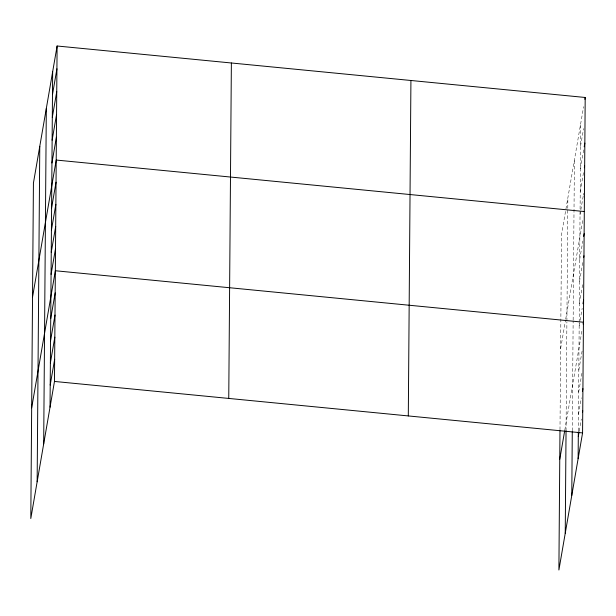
<?xml version="1.0" encoding="UTF-8"?>
<svg xmlns="http://www.w3.org/2000/svg" width="616" height="616" viewBox="0 0 616 616"><rect width="100%" height="100%" fill="white"/><g stroke="black" fill="none" stroke-linecap="round" stroke-linejoin="round"><path stroke-width="0.46" stroke-dasharray="3.08 2.31" d="M559.99 429.783L561.523 234.557L583.614 106.668M566.042 430.861L566.897 322.014M566.905 321.09L567.783 209.217M567.79 208.27L567.867 197.813M572.287 430.83L573.142 321.051M573.149 320.135L574.405 159.96M578.339 430.984L579.186 323.054M579.194 322.13L580.757 123.215M580.572 146.023L583.591 128.559M580.395 168.838L583.729 149.534M580.218 191.645L583.714 171.425M580.041 214.453L580.672 210.78M580.834 209.864L583.213 196.073M583.375 195.149L583.691 193.309M560.629 348.602L565.55 320.127M565.704 319.211L582.875 219.797M579.687 259.405L582.859 241.018M579.51 281.543L582.852 262.239M579.34 303.68L582.836 283.46M579.163 325.825L579.964 321.229M580.118 320.305L582.182 308.354M564.841 429.906L582.166 329.575M578.817 370.101L582.151 350.797M578.647 392.238L582.143 372.018M578.47 414.383L581.335 397.836M579.256 431L581.319 419.049"/><path stroke-width="0.92" d="M37.145 481.781L39.778 146.339M43.682 443.928L46.316 108.485M50.035 407.184L52.66 71.741M57.103 46L33.426 183.083L30.8 518.526L54.477 381.443L57.103 46L585.2 97.474L582.574 432.917L558.897 570L559.982 430.707M228.752 398.429L231.377 62.986M408.3 415.931L410.926 80.488M565.242 533.256L566.042 430.861M571.779 495.403L572.279 431.747M578.124 458.658L578.332 431.908M52.483 94.556L56.926 68.815M52.298 117.363L56.749 91.622M52.121 140.171L56.572 114.43M51.944 162.986L56.387 137.245M32.532 297.135L56.21 160.052L584.307 211.527M51.59 207.931L56.041 182.19M51.421 230.076L55.864 204.335M51.243 252.214L55.694 226.472M51.074 274.351L55.517 248.61M31.67 407.83L55.348 270.747L583.437 322.222L583.121 324.062M50.728 318.626L55.171 292.885M50.551 340.771L55.001 315.03M50.381 362.909L54.824 337.168M50.204 385.046L54.655 359.305M584.884 99.315L585.2 97.474M584.207 146.77L584.846 143.097M584.345 167.744L584.661 165.904M583.66 236.421L584.13 233.664M583.645 257.642L583.96 255.802M582.975 303.757L583.614 300.084M559.759 459.297L564.68 430.823M582.443 391.399L582.921 388.642M578.301 436.521L579.094 431.924M582.428 412.62L582.744 410.78M54.477 381.443L582.574 432.917"/></g></svg>
